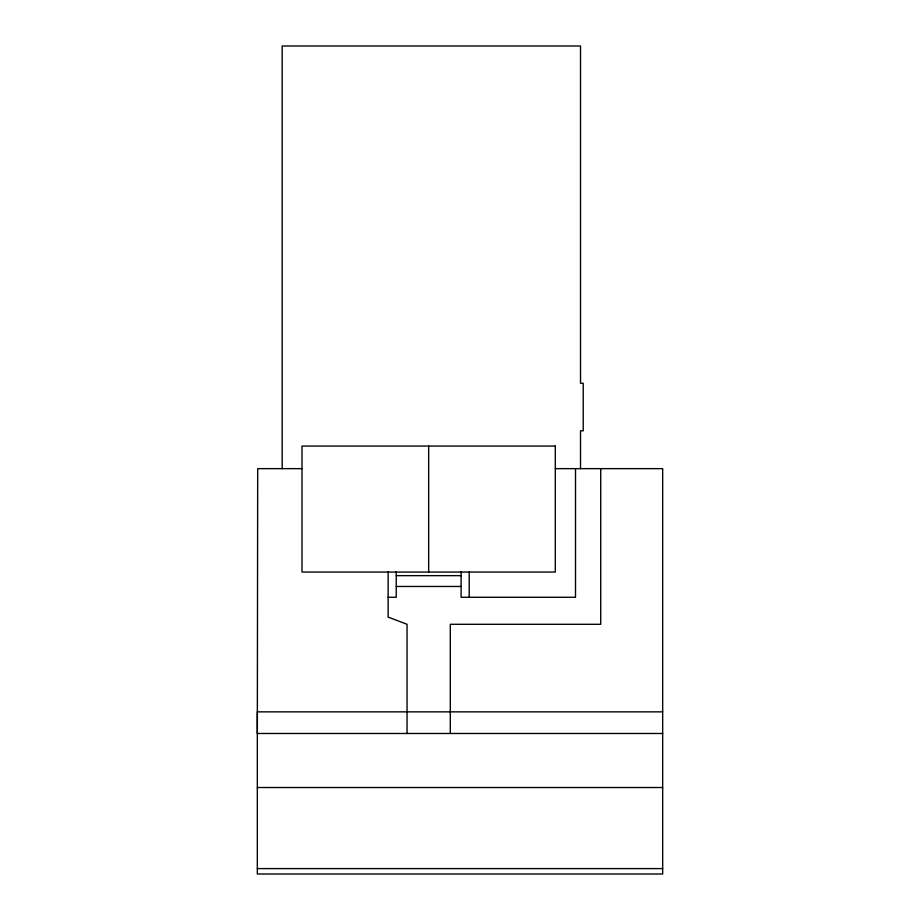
<?xml version="1.0" encoding="UTF-8"?>
<svg xmlns="http://www.w3.org/2000/svg" width="920" height="920" viewBox="0 0 920 920"><rect width="100%" height="100%" fill="white"/><g stroke="black" fill="none" stroke-linecap="round" stroke-linejoin="round"><path stroke-width="1.38" d="M302.001 468.648L257.692 468.648L257.324 733.481L662.676 733.481M555.3 468.648L662.676 468.648L662.676 874L257.324 874L257.324 711.861L662.676 711.861M396.244 575.655L461.104 575.655M396.244 586.466L461.104 586.466M388.136 597.275L396.244 597.275L396.244 571.607M257.324 787.52L662.676 787.52M257.324 868.595L662.676 868.595M600.726 468.648L600.726 624.3L450.294 624.3L450.294 733.481M580.52 468.648L580.52 430.813L583.222 430.813L583.222 383.249L580.52 383.249L580.52 46L282.187 46L282.187 468.648M575.506 468.648L575.506 597.275L461.104 597.275L461.104 571.607M469.211 571.906L469.211 597.275M428.674 446.062L428.674 572.056M407.054 733.481L407.054 624.3L388.136 617.101L388.136 571.906M555.3 446.062L302.001 446.062L302.001 572.056L555.3 572.056L555.3 446.062"/></g></svg>
